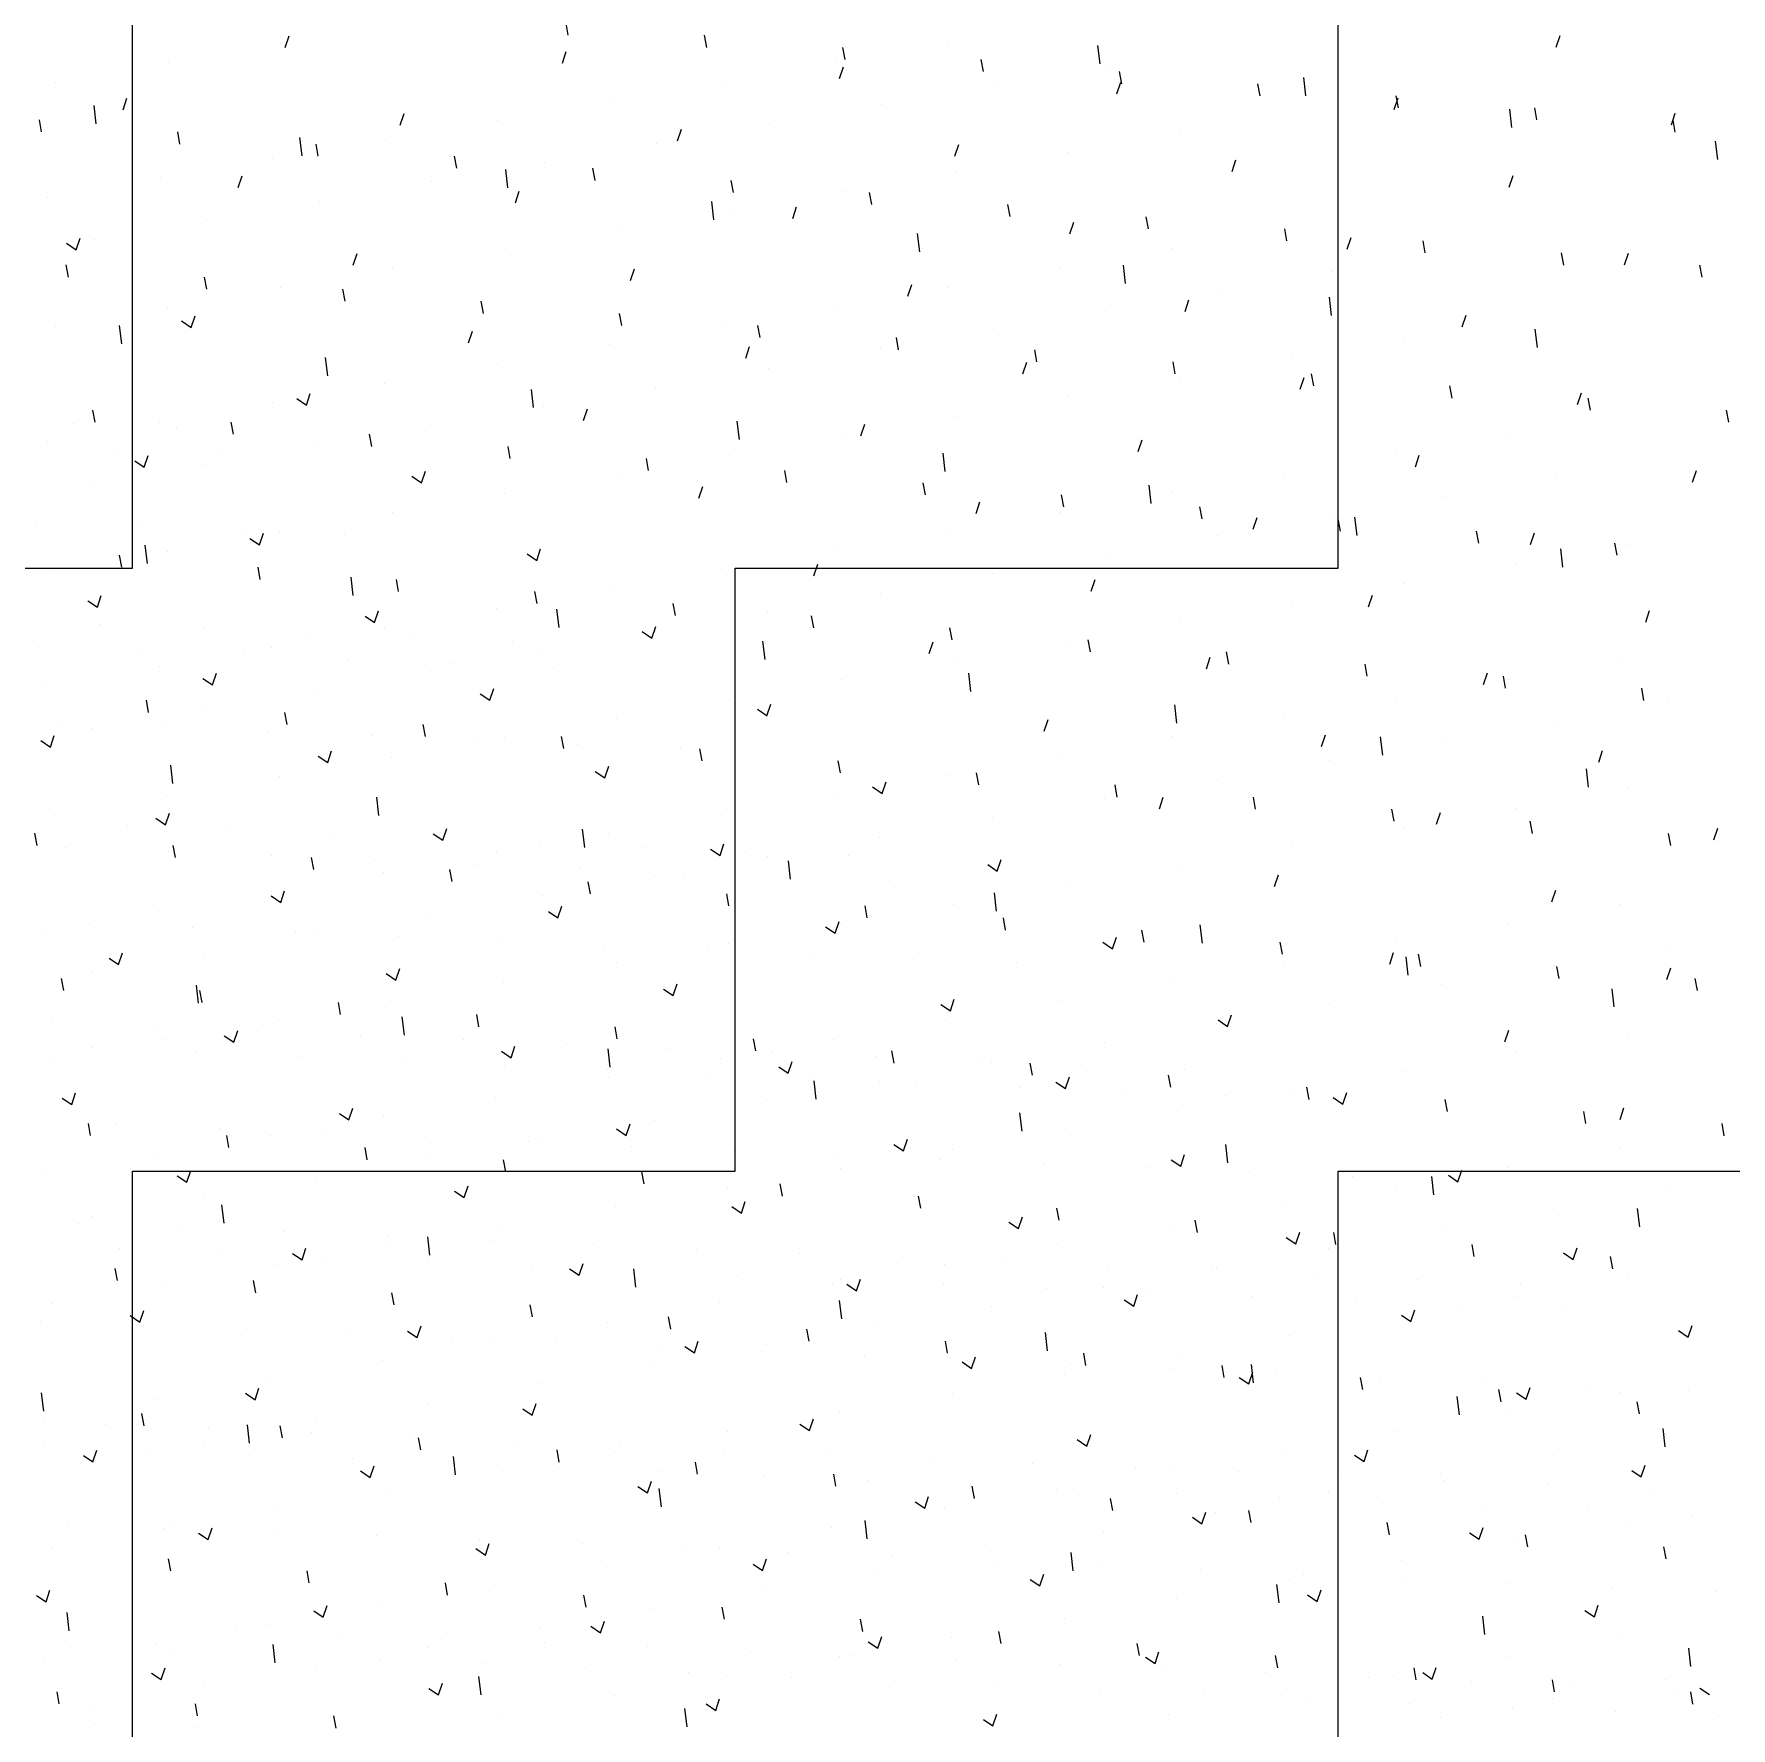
# Model space of a CAD drawing. Header units: millimetres. Extents: x 331487 to 517269, y 198509 to 399936.
# Drawn here: x 417335 to 418215, y 393438 to 394317 of the extents above; entities that cross this region are included whole.
import ezdxf

# ---------------------------------------------------------------- set-up
doc = ezdxf.new("R2010")
doc.units = ezdxf.units.MM
doc.header["$MEASUREMENT"] = 0
doc.layers.add('9th_Hatch-4', color=252, linetype='Continuous', lineweight=5)
doc.layers.add('COLUMN', color=6, linetype='Continuous')

msp = doc.modelspace()

# ---------------------------------------------------------------- linework, layer by layer
at = {"layer": '9th_Hatch-4', "linetype": 'Continuous'}
for p, q in [((417386.16, 394039.61), (417386.16, 394352.11)), ((418011.16, 394039.61), (418011.16, 394352.11)), ((417073.66, 394039.61), (417386.16, 394039.61)), ((417698.66, 394039.61), (418011.16, 394039.61)), ((417698.66, 393727.11), (417698.66, 394039.61)), ((417386.16, 393727.11), (417698.66, 393727.11)), ((417386.16, 393414.61), (417386.16, 393727.11)), ((418011.16, 393727.11), (418323.66, 393727.11)), ((418011.16, 393414.61), (418011.16, 393727.11))]:
    msp.add_line(p, q, dxfattribs=at)
at = {"layer": 'COLUMN', "color": 2, "linetype": 'Continuous'}
for p, q in [((417612.1, 394315.95), (417610.94, 394322.22)), ((417465.3, 394309.54), (417467.33, 394315.58)), ((417683.83, 394309.68), (417682.67, 394315.95)), ((418124.18, 394309.76), (418126.21, 394315.8)), ((417463.04, 394311.65), (417463.04, 394311.65)), ((417609.02, 394301.53), (417611.05, 394307.57)), ((417755.55, 394303.4), (417754.4, 394309.67)), ((417808.82, 394312.05), (417808.82, 394312.05)), ((417887.74, 394301.17), (417886.63, 394310.67)), ((417404.72, 394301.64), (417404.72, 394301.64)), ((417750.5, 394302.04), (417750.5, 394302.04)), ((417752.73, 394293.52), (417754.76, 394299.56)), ((417827.28, 394297.13), (417826.12, 394303.4)), ((417891.1, 394300.1), (417891.1, 394300.1)), ((417899, 394290.85), (417897.85, 394297.12)), ((417346.4, 394291.63), (417346.4, 394291.63)), ((417692.19, 394292.03), (417692.19, 394292.03)), ((417832.78, 394290.09), (417832.78, 394290.09)), ((417896.44, 394285.51), (417898.47, 394291.55)), ((417970.73, 394284.58), (417969.57, 394290.84)), ((417994.46, 394284.62), (417993.36, 394294.12)), ((417367.37, 394269.97), (417366.27, 394279.46)), ((417381.28, 394277.28), (417383.31, 394283.33)), ((417633.87, 394282.02), (417633.87, 394282.02)), ((417774.47, 394280.08), (417774.47, 394280.08)), ((418040.16, 394277.5), (418042.18, 394283.55)), ((418042.46, 394278.3), (418041.3, 394284.57)), ((418114.18, 394272.03), (418113.03, 394278.29)), ((417339.07, 394265.83), (417337.91, 394272.1)), ((417525, 394269.28), (417527.02, 394275.32)), ((417575.55, 394272.01), (417575.55, 394272.01)), ((417716.15, 394270.07), (417716.15, 394270.07)), ((418101.18, 394268.07), (418100.08, 394277.56)), ((418183.87, 394269.49), (418185.9, 394275.54)), ((418185.91, 394265.75), (418184.75, 394272.02)), ((417410.8, 394259.56), (417409.64, 394265.83)), ((417474.1, 394253.41), (417472.99, 394262.91)), ((417517.23, 394262), (417517.23, 394262)), ((417668.71, 394261.27), (417670.74, 394267.31)), ((417929.29, 394265.11), (417929.29, 394265.11)), ((418207.91, 394251.51), (418206.8, 394261.01)), ((417458.91, 394251.99), (417458.91, 394251.99)), ((417482.52, 394253.28), (417481.37, 394259.55)), ((417554.25, 394247.01), (417553.09, 394253.28)), ((417657.83, 394260.06), (417657.83, 394260.06)), ((417812.42, 394253.26), (417814.45, 394259.3)), ((417870.98, 394255.1), (417870.98, 394255.1)), ((417440.97, 394237.02), (417443, 394243.07)), ((417580.82, 394236.86), (417579.72, 394246.36)), ((417599.51, 394250.05), (417599.51, 394250.05)), ((417625.97, 394240.73), (417624.82, 394247)), ((417812.66, 394245.09), (417812.66, 394245.09)), ((417956.13, 394245.25), (417958.16, 394251.29)), ((418099.85, 394237.24), (418101.87, 394243.28)), ((417400.59, 394241.97), (417400.59, 394241.97)), ((417541.19, 394240.04), (417541.19, 394240.04)), ((417584.69, 394229.01), (417586.71, 394235.06)), ((417697.7, 394234.46), (417696.54, 394240.73)), ((417754.34, 394235.07), (417754.34, 394235.07)), ((417769.43, 394228.18), (417768.27, 394234.45)), ((417342.27, 394231.96), (417342.27, 394231.96)), ((417482.87, 394230.03), (417482.87, 394230.03)), ((417687.55, 394220.31), (417686.44, 394229.81)), ((417696.02, 394225.06), (417696.02, 394225.06)), ((417728.4, 394221), (417730.43, 394227.05)), ((417841.15, 394221.91), (417840, 394228.18)), ((417424.55, 394220.02), (417424.55, 394220.02)), ((417872.11, 394213), (417874.14, 394219.04)), ((417912.88, 394215.63), (417911.72, 394221.9)), ((417351.98, 394208.13), (417356.96, 394204.77)), ((417356.95, 394204.77), (417358.98, 394210.81)), ((417366.24, 394210.01), (417366.24, 394210.01)), ((417637.7, 394215.05), (417637.7, 394215.05)), ((417794.27, 394203.76), (417793.17, 394213.26)), ((417984.61, 394209.36), (417983.45, 394215.63)), ((417983.48, 394215.45), (417983.48, 394215.45)), ((418015.82, 394204.99), (418017.85, 394211.03)), ((418056.33, 394203.08), (418055.17, 394209.35)), ((417500.66, 394196.76), (417502.69, 394202.8)), ((417579.38, 394205.04), (417579.38, 394205.04)), ((417925.17, 394205.44), (417925.17, 394205.44)), ((418128.06, 394196.81), (418126.9, 394203.08)), ((418159.54, 394196.98), (418161.57, 394203.02)), ((417352.95, 394190.62), (417351.79, 394196.88)), ((417424.67, 394184.34), (417423.52, 394190.61)), ((417521.06, 394195.03), (417521.06, 394195.03)), ((417644.38, 394188.75), (417646.4, 394194.79)), ((417866.85, 394195.43), (417866.85, 394195.43)), ((417900.99, 394187.21), (417899.89, 394196.7)), ((418007.45, 394193.49), (418007.45, 394193.49)), ((418199.78, 394190.53), (418198.63, 394196.8)), ((417462.75, 394185.02), (417462.75, 394185.02)), ((417496.4, 394178.06), (417495.24, 394184.33)), ((417788.09, 394180.74), (417790.12, 394186.79)), ((417808.53, 394185.42), (417808.53, 394185.42)), ((417949.13, 394183.48), (417949.13, 394183.48)), ((417404.43, 394175.01), (417404.43, 394175.01)), ((417568.12, 394171.79), (417566.97, 394178.06)), ((417750.21, 394175.41), (417750.21, 394175.41)), ((417890.81, 394173.47), (417890.81, 394173.47)), ((417931.8, 394172.73), (417933.83, 394178.78)), ((418007.72, 394170.65), (418006.61, 394180.15)), ((417346.11, 394165), (417346.11, 394165)), ((417380.63, 394156), (417379.53, 394165.5)), ((417411.67, 394167.86), (417416.65, 394164.51)), ((417416.64, 394164.51), (417418.67, 394170.55)), ((417639.85, 394165.51), (417638.69, 394171.78)), ((417691.89, 394165.4), (417691.89, 394165.4)), ((417711.58, 394159.24), (417710.42, 394165.51)), ((417832.49, 394163.46), (417832.49, 394163.46)), ((418075.52, 394164.73), (418077.54, 394170.77)), ((418114.44, 394154.1), (418113.34, 394163.6)), ((417560.35, 394156.5), (417562.38, 394162.54)), ((417633.57, 394155.39), (417633.57, 394155.39)), ((417783.3, 394152.96), (417782.15, 394159.23)), ((418045.64, 394158.5), (418045.64, 394158.5)), ((417487.36, 394139.45), (417486.25, 394148.95)), ((417704.07, 394148.49), (417706.09, 394154.53)), ((417774.17, 394153.45), (417774.17, 394153.45)), ((417847.78, 394140.48), (417849.81, 394146.52)), ((417855.03, 394146.69), (417853.87, 394152.96)), ((417926.75, 394140.41), (417925.6, 394146.68)), ((417987.32, 394148.49), (417987.32, 394148.49)), ((417575.25, 394145.38), (417575.25, 394145.38)), ((417715.85, 394143.44), (417715.85, 394143.44)), ((417929, 394138.48), (417929, 394138.48)), ((417991.49, 394132.47), (417993.52, 394138.52)), ((417998.48, 394134.14), (417997.32, 394140.41)), ((417476.33, 394124.25), (417478.36, 394130.29)), ((417516.94, 394135.37), (417516.94, 394135.37)), ((417594.08, 394122.9), (417592.97, 394132.4)), ((417657.53, 394133.43), (417657.53, 394133.43)), ((417870.68, 394128.47), (417870.68, 394128.47)), ((418070.21, 394127.86), (418069.05, 394134.13)), ((418135.21, 394124.46), (418137.23, 394130.51)), ((417366.82, 394115.4), (417365.66, 394121.66)), ((417458.62, 394125.36), (417458.62, 394125.36)), ((417471.36, 394127.6), (417476.34, 394124.25)), ((417599.22, 394123.42), (417599.22, 394123.42)), ((417620.05, 394116.24), (417622.07, 394122.28)), ((418141.93, 394121.59), (418140.78, 394127.86)), ((418213.66, 394115.31), (418212.5, 394121.58)), ((417355.61, 394114.7), (417355.61, 394114.7)), ((417400.3, 394115.35), (417400.3, 394115.35)), ((417409, 394112.44), (417409, 394112.44)), ((417438.55, 394109.12), (417437.39, 394115.39)), ((417540.9, 394113.41), (417540.9, 394113.41)), ((417700.8, 394106.35), (417699.7, 394115.84)), ((417763.76, 394108.23), (417765.79, 394114.27)), ((417812.36, 394118.46), (417812.36, 394118.46)), ((417341.98, 394105.33), (417341.98, 394105.33)), ((417482.58, 394103.4), (417482.58, 394103.4)), ((417510.27, 394102.85), (417509.12, 394109.11)), ((417582, 394096.57), (417580.84, 394102.84)), ((417754.04, 394108.45), (417754.04, 394108.45)), ((417907.47, 394100.22), (417909.5, 394106.26)), ((418099.83, 394108.84), (418099.83, 394108.84)), ((417376.7, 394101.26), (417376.7, 394101.26)), ((417387.34, 394095.35), (417392.31, 394091.99)), ((417392.31, 394091.99), (417394.34, 394098.04)), ((417424.26, 394093.39), (417424.26, 394093.39)), ((417430.08, 394099.01), (417430.08, 394099.01)), ((417653.73, 394090.3), (417652.57, 394096.56)), ((417695.73, 394098.44), (417695.73, 394098.44)), ((417807.53, 394089.79), (417806.42, 394099.29)), ((418041.51, 394098.83), (418041.51, 394098.83)), ((418051.18, 394092.21), (418053.21, 394098.25)), ((417531.05, 394087.34), (417536.03, 394083.99)), ((417536.02, 394083.98), (417538.05, 394090.03)), ((417637.41, 394088.42), (417637.41, 394088.42)), ((417725.45, 394084.02), (417724.29, 394090.29)), ((417983.19, 394088.82), (417983.19, 394088.82)), ((418123.79, 394086.89), (418123.79, 394086.89)), ((418194.9, 394084.2), (418196.92, 394090.24)), ((417365.94, 394083.38), (417365.94, 394083.38)), ((417579.09, 394078.41), (417579.09, 394078.41)), ((417679.74, 394075.97), (417681.76, 394082.02)), ((417797.18, 394077.74), (417796.02, 394084.01)), ((417868.9, 394071.47), (417867.75, 394077.74)), ((417914.25, 394073.24), (417913.15, 394082.74)), ((417924.87, 394078.81), (417924.87, 394078.81)), ((418065.47, 394076.88), (418065.47, 394076.88)), ((417520.77, 394068.4), (417520.77, 394068.4)), ((417823.45, 394067.97), (417825.48, 394074.01)), ((417866.55, 394068.8), (417866.55, 394068.8)), ((417940.63, 394065.19), (417939.47, 394071.46)), ((418007.15, 394066.86), (418007.15, 394066.86)), ((417335.72, 394063.86), (417335.72, 394063.86)), ((417389.1, 394061.61), (417389.1, 394061.61)), ((417442.48, 394059.35), (417442.48, 394059.35)), ((417452, 394051.73), (417454.03, 394057.77)), ((417462.45, 394058.39), (417462.45, 394058.39)), ((417808.23, 394058.79), (417808.23, 394058.79)), ((417967.16, 394059.96), (417969.19, 394066)), ((418012.36, 394058.92), (418011.2, 394065.19)), ((418020.98, 394056.69), (418019.87, 394066.19)), ((418084.08, 394052.64), (418082.93, 394058.91)), ((418110.87, 394051.95), (418112.9, 394057.99)), ((417393.89, 394042.04), (417392.78, 394051.54)), ((417447.03, 394055.09), (417452.01, 394051.73)), ((417495.86, 394057.1), (417495.86, 394057.1)), ((417595.71, 394043.72), (417597.74, 394049.76)), ((417948.83, 394056.85), (417948.83, 394056.85)), ((418127.7, 394040.14), (418126.6, 394049.64)), ((418155.81, 394046.37), (418154.65, 394052.64)), ((418161.98, 394051.89), (418161.98, 394051.89)), ((417380.7, 394040.18), (417379.54, 394046.45)), ((417404.13, 394048.38), (417404.13, 394048.38)), ((417590.74, 394047.08), (417595.72, 394043.72)), ((417739.43, 394035.71), (417741.45, 394041.76)), ((417749.92, 394048.78), (417749.92, 394048.78)), ((417890.51, 394046.84), (417890.51, 394046.84)), ((418103.66, 394041.88), (418103.66, 394041.88)), ((417345.81, 394038.37), (417345.81, 394038.37)), ((417452.42, 394033.9), (417451.27, 394040.17)), ((417500.61, 394025.49), (417499.51, 394034.98)), ((417524.15, 394027.63), (417522.99, 394033.89)), ((417691.6, 394038.77), (417691.6, 394038.77)), ((417832.2, 394036.83), (417832.2, 394036.83)), ((417883.14, 394027.7), (417885.17, 394033.75)), ((418045.34, 394031.87), (418045.34, 394031.87)), ((417363.01, 394022.83), (417367.98, 394019.48)), ((417367.98, 394019.48), (417370.01, 394025.52)), ((417595.87, 394021.35), (417594.72, 394027.62)), ((417633.28, 394028.76), (417633.28, 394028.76)), ((417773.88, 394026.82), (417773.88, 394026.82)), ((418026.85, 394019.7), (418028.88, 394025.74)), ((417506.72, 394014.83), (417511.7, 394011.47)), ((417511.69, 394011.47), (417513.72, 394017.51)), ((417574.96, 394018.75), (417574.96, 394018.75)), ((417607.34, 394008.94), (417606.23, 394018.43)), ((417667.6, 394015.08), (417666.44, 394021.34)), ((417715.56, 394016.81), (417715.56, 394016.81)), ((417739.33, 394008.8), (417738.17, 394015.07)), ((417987.02, 394021.86), (417987.02, 394021.86)), ((418170.57, 394011.69), (418172.59, 394017.73)), ((417369.63, 394010.51), (417369.63, 394010.51)), ((417423.01, 394008.25), (417423.01, 394008.25)), ((417476.39, 394006), (417476.39, 394006)), ((417516.64, 394008.74), (417516.64, 394008.74)), ((417650.44, 394006.82), (417655.41, 394003.46)), ((417655.4, 394003.46), (417657.43, 394009.5)), ((417657.24, 394006.8), (417657.24, 394006.8)), ((417811.05, 394002.53), (417809.9, 394008.79)), ((417928.7, 394011.85), (417928.7, 394011.85)), ((417337.33, 393999.33), (417337.33, 393999.33)), ((417390.71, 393997.08), (417390.71, 393997.08)), ((417458.32, 393998.73), (417458.32, 393998.73)), ((417529.77, 394003.74), (417529.77, 394003.74)), ((417583.16, 394001.49), (417583.16, 394001.49)), ((417598.92, 393996.79), (417598.92, 393996.79)), ((417714.06, 393992.38), (417712.96, 394001.88)), ((417799.12, 393995.45), (417801.14, 394001.49)), ((417870.39, 394001.84), (417870.39, 394001.84)), ((417882.78, 393996.25), (417881.62, 394002.52)), ((417954.5, 393989.98), (417953.35, 393996.24)), ((417400, 393988.72), (417400, 393988.72)), ((417444.09, 393994.82), (417444.09, 393994.82)), ((417497.48, 393992.57), (417497.48, 393992.57)), ((417550.86, 393990.31), (417550.86, 393990.31)), ((417604.24, 393988.06), (417604.24, 393988.06)), ((417812.07, 393991.83), (417812.07, 393991.83)), ((417942.83, 393987.44), (417944.86, 393993.49)), ((418026.23, 393983.7), (418025.07, 393989.97)), ((418157.85, 393992.22), (418157.85, 393992.22)), ((417341.68, 393978.71), (417341.68, 393978.71)), ((417422.7, 393982.57), (417427.67, 393979.22)), ((417427.67, 393979.22), (417429.7, 393985.26)), ((417540.6, 393986.78), (417540.6, 393986.78)), ((417753.75, 393981.82), (417753.75, 393981.82)), ((417820.79, 393975.83), (417819.68, 393985.33)), ((418086.54, 393979.43), (418088.57, 393985.48)), ((418097.96, 393977.42), (418096.8, 393983.69)), ((418099.53, 393982.21), (418099.53, 393982.21)), ((417394.57, 393964.96), (417393.42, 393971.23)), ((417482.28, 393976.77), (417482.28, 393976.77)), ((417566.41, 393974.56), (417571.39, 393971.21)), ((417571.38, 393971.21), (417573.41, 393977.25)), ((417695.43, 393971.81), (417695.43, 393971.81)), ((418041.21, 393972.2), (418041.21, 393972.2)), ((418169.68, 393971.15), (418168.53, 393977.42)), ((418181.81, 393970.27), (418181.81, 393970.27)), ((417423.96, 393966.76), (417423.96, 393966.76)), ((417466.3, 393958.68), (417465.14, 393964.95)), ((417637.11, 393961.8), (417637.11, 393961.8)), ((417710.13, 393966.55), (417715.1, 393963.2)), ((417715.09, 393963.2), (417717.12, 393969.24)), ((417858.81, 393955.19), (417860.84, 393961.23)), ((417927.51, 393959.28), (417926.41, 393968.78)), ((417982.89, 393962.19), (417982.89, 393962.19)), ((417343.65, 393946.96), (417345.67, 393953.01)), ((417349.73, 393959.68), (417349.73, 393959.68)), ((417365.65, 393956.75), (417365.65, 393956.75)), ((417403.11, 393957.42), (417403.11, 393957.42)), ((417456.5, 393955.17), (417456.5, 393955.17)), ((417509.88, 393952.91), (417509.88, 393952.91)), ((417538.02, 393952.41), (417536.87, 393958.68)), ((417609.75, 393946.13), (417608.59, 393952.4)), ((418002.52, 393947.18), (418004.55, 393953.22)), ((418034.23, 393942.73), (418033.13, 393952.22)), ((418123.49, 393960.26), (418123.49, 393960.26)), ((417338.68, 393950.32), (417343.65, 393946.96)), ((417487.36, 393938.95), (417489.39, 393945)), ((417563.26, 393950.66), (417563.26, 393950.66)), ((417578.79, 393951.79), (417578.79, 393951.79)), ((417616.64, 393948.4), (417616.64, 393948.4)), ((417670.03, 393946.15), (417670.03, 393946.15)), ((417681.48, 393939.86), (417680.32, 393946.12)), ((417924.58, 393952.18), (417924.58, 393952.18)), ((418065.17, 393950.25), (418065.17, 393950.25)), ((418146.23, 393939.17), (418148.26, 393945.21)), ((417407.15, 393928.08), (417406.04, 393937.57)), ((417482.39, 393942.31), (417487.36, 393938.96)), ((417520.47, 393941.77), (417520.47, 393941.77)), ((417631.07, 393930.94), (417633.1, 393936.99)), ((417753.2, 393933.58), (417752.05, 393939.85)), ((417866.26, 393942.17), (417866.26, 393942.17)), ((418006.86, 393940.24), (418006.86, 393940.24)), ((418140.96, 393926.18), (418139.85, 393935.67)), ((417462.16, 393931.76), (417462.16, 393931.76)), ((417626.1, 393934.3), (417631.08, 393930.95)), ((417769.82, 393926.29), (417774.79, 393922.94)), ((417774.79, 393922.94), (417776.81, 393928.98)), ((417807.94, 393932.16), (417807.94, 393932.16)), ((417824.93, 393927.31), (417823.77, 393933.57)), ((417896.65, 393921.03), (417895.5, 393927.3)), ((417948.54, 393930.22), (417948.54, 393930.22)), ((417403.84, 393921.75), (417403.84, 393921.75)), ((417513.87, 393911.52), (417512.77, 393921.02)), ((417749.62, 393922.15), (417749.62, 393922.15)), ((417890.22, 393920.21), (417890.22, 393920.21)), ((417918.5, 393914.93), (417920.53, 393920.97)), ((417968.38, 393914.76), (417967.22, 393921.02)), ((418161.68, 393925.26), (418161.68, 393925.26)), ((417345.52, 393911.74), (417345.52, 393911.74)), ((417398.37, 393910.06), (417403.34, 393906.7)), ((417403.34, 393906.7), (417405.37, 393912.74)), ((417691.3, 393912.14), (417691.3, 393912.14)), ((417831.9, 393910.2), (417831.9, 393910.2)), ((418040.11, 393908.48), (418038.95, 393914.75)), ((418062.21, 393906.92), (418064.24, 393912.96)), ((418103.37, 393915.25), (418103.37, 393915.25)), ((418111.83, 393902.21), (418110.68, 393908.47)), ((417336.72, 393896.01), (417335.56, 393902.28)), ((417383.64, 393906.32), (417383.64, 393906.32)), ((417437.02, 393904.07), (417437.02, 393904.07)), ((417490.4, 393901.81), (417490.4, 393901.81)), ((417542.08, 393902.05), (417547.06, 393898.69)), ((417543.79, 393899.56), (417543.79, 393899.56)), ((417547.05, 393898.69), (417549.08, 393904.73)), ((417620.6, 393894.97), (417619.49, 393904.47)), ((417632.98, 393902.13), (417632.98, 393902.13)), ((417773.58, 393900.19), (417773.58, 393900.19)), ((418045.05, 393905.24), (418045.05, 393905.24)), ((418183.56, 393895.93), (418182.4, 393902.2)), ((418205.92, 393898.91), (418207.95, 393904.95)), ((417351.34, 393895.15), (417351.34, 393895.15)), ((417404.73, 393892.89), (417404.73, 393892.89)), ((417408.45, 393889.74), (417407.29, 393896.01)), ((417458.11, 393890.64), (417458.11, 393890.64)), ((417574.66, 393892.12), (417574.66, 393892.12)), ((417597.17, 393897.3), (417597.17, 393897.3)), ((417650.55, 393895.05), (417650.55, 393895.05)), ((417685.79, 393894.04), (417690.77, 393890.68)), ((417690.76, 393890.68), (417692.79, 393896.73)), ((417703.93, 393892.79), (417703.93, 393892.79)), ((417986.73, 393895.23), (417986.73, 393895.23)), ((417480.17, 393883.46), (417479.02, 393889.73)), ((417511.49, 393888.38), (417511.49, 393888.38)), ((417516.35, 393882.11), (417516.35, 393882.11)), ((417551.9, 393877.19), (417550.74, 393883.46)), ((417564.87, 393886.12), (417564.87, 393886.12)), ((417618.25, 393883.87), (417618.25, 393883.87)), ((417715.26, 393890.18), (417715.26, 393890.18)), ((417727.32, 393878.42), (417726.21, 393887.92)), ((417757.32, 393890.54), (417757.32, 393890.54)), ((417829.51, 393886.03), (417834.48, 393882.68)), ((417834.48, 393882.67), (417836.5, 393888.72)), ((417928.41, 393885.22), (417928.41, 393885.22)), ((417623.62, 393870.91), (417622.47, 393877.18)), ((417656.94, 393880.17), (417656.94, 393880.17)), ((417671.64, 393881.61), (417671.64, 393881.61)), ((417725.02, 393879.36), (417725.02, 393879.36)), ((417778.4, 393877.1), (417778.4, 393877.1)), ((417870.09, 393875.21), (417870.09, 393875.21)), ((417978.19, 393874.67), (417980.22, 393880.71)), ((417458.03, 393872.1), (417458.03, 393872.1)), ((417458.06, 393869.8), (417463.03, 393866.44)), ((417463.03, 393866.44), (417465.06, 393872.48)), ((417598.63, 393870.16), (417598.63, 393870.16)), ((417606.74, 393858.43), (417608.77, 393864.47)), ((417695.35, 393864.64), (417694.19, 393870.91)), ((417767.08, 393858.36), (417765.92, 393864.63)), ((417811.77, 393865.2), (417811.77, 393865.2)), ((417834.04, 393861.87), (417832.94, 393871.36)), ((418121.9, 393866.66), (418123.93, 393872.7)), ((418157.56, 393865.59), (418157.56, 393865.59)), ((417363.75, 393855.49), (417363.75, 393855.49)), ((417399.71, 393862.09), (417399.71, 393862.09)), ((417540.31, 393860.15), (417540.31, 393860.15)), ((417601.77, 393861.79), (417606.75, 393858.43)), ((417750.45, 393850.42), (417752.48, 393856.46)), ((417838.8, 393852.09), (417837.65, 393858.36)), ((418099.24, 393855.58), (418099.24, 393855.58)), ((417341.39, 393852.08), (417341.39, 393852.08)), ((417417.13, 393853.24), (417417.13, 393853.24)), ((417470.51, 393850.98), (417470.51, 393850.98)), ((417481.99, 393850.14), (417481.99, 393850.14)), ((417523.89, 393848.73), (417523.89, 393848.73)), ((417745.48, 393853.78), (417750.46, 393850.42)), ((417753.45, 393855.19), (417753.45, 393855.19)), ((417894.17, 393842.41), (417896.19, 393848.46)), ((417910.53, 393845.81), (417909.37, 393852.08)), ((417940.77, 393845.32), (417939.66, 393854.81)), ((417379.01, 393834.19), (417381.03, 393840.23)), ((417423.67, 393840.13), (417423.67, 393840.13)), ((417577.27, 393846.47), (417577.27, 393846.47)), ((417630.66, 393844.22), (417630.66, 393844.22)), ((417684.04, 393841.96), (417684.04, 393841.96)), ((417695.14, 393845.18), (417695.14, 393845.18)), ((417737.42, 393839.7), (417737.42, 393839.7)), ((417889.2, 393845.77), (417894.17, 393842.41)), ((417982.25, 393839.54), (417981.1, 393845.8)), ((418037.88, 393834.4), (418039.91, 393840.45)), ((418040.92, 393845.57), (418040.92, 393845.57)), ((418047.49, 393828.76), (418046.39, 393838.26)), ((418053.98, 393833.26), (418052.82, 393839.53)), ((418181.52, 393843.64), (418181.52, 393843.64)), ((417365.35, 393830.12), (417365.35, 393830.12)), ((417374.04, 393837.54), (417379.01, 393834.19)), ((417517.75, 393829.53), (417522.72, 393826.18)), ((417522.72, 393826.18), (417524.75, 393832.22)), ((417636.82, 393835.17), (417636.82, 393835.17)), ((417790.8, 393837.45), (417790.8, 393837.45)), ((417844.19, 393835.19), (417844.19, 393835.19)), ((417982.6, 393835.56), (417982.6, 393835.56)), ((418123.2, 393833.63), (418123.2, 393833.63)), ((418125.71, 393826.99), (418124.55, 393833.25)), ((418181.59, 393826.39), (418183.62, 393832.44)), ((417350.6, 393820.79), (417349.44, 393827.06)), ((417420.41, 393814.11), (417419.3, 393823.61)), ((417422.32, 393814.52), (417421.17, 393820.79)), ((417578.5, 393825.16), (417578.5, 393825.16)), ((417661.46, 393821.52), (417666.44, 393818.17)), ((417666.43, 393818.17), (417668.46, 393824.21)), ((417924.28, 393825.55), (417924.28, 393825.55)), ((418064.88, 393823.62), (418064.88, 393823.62)), ((418154.22, 393812.21), (418153.11, 393821.71)), ((418197.43, 393820.71), (418196.28, 393826.98)), ((417494.05, 393808.24), (417492.89, 393814.51)), ((417520.18, 393815.15), (417520.18, 393815.15)), ((417805.18, 393813.52), (417810.15, 393810.16)), ((417810.14, 393810.16), (417812.17, 393816.2)), ((417865.96, 393815.54), (417865.96, 393815.54)), ((418006.56, 393813.61), (418006.56, 393813.61)), ((417344.27, 393804.39), (417344.27, 393804.39)), ((417461.86, 393805.13), (417461.86, 393805.13)), ((417527.13, 393797.56), (417526.02, 393807.06)), ((417565.77, 393801.97), (417564.62, 393808.24)), ((417807.64, 393805.53), (417807.64, 393805.53)), ((417948.24, 393803.6), (417948.24, 393803.6)), ((417948.89, 393805.51), (417953.86, 393802.15)), ((417953.86, 393802.15), (417955.89, 393808.19)), ((417397.65, 393802.14), (417397.65, 393802.14)), ((417403.54, 393795.12), (417403.54, 393795.12)), ((417433.73, 393797.28), (417438.7, 393793.93)), ((417438.7, 393793.92), (417440.72, 393799.97)), ((417451.04, 393799.88), (417451.04, 393799.88)), ((417504.42, 393797.63), (417504.42, 393797.63)), ((417557.8, 393795.37), (417557.8, 393795.37)), ((417637.5, 393795.69), (417636.34, 393801.96)), ((417709.23, 393789.42), (417708.07, 393795.69)), ((417749.33, 393795.52), (417749.33, 393795.52)), ((418097.57, 393794.14), (418099.6, 393800.18)), ((418161.39, 393798.63), (418161.39, 393798.63)), ((417345.22, 393785.11), (417345.22, 393785.11)), ((417365.36, 393790.96), (417365.36, 393790.96)), ((417418.74, 393788.71), (417418.74, 393788.71)), ((417472.12, 393786.45), (417472.12, 393786.45)), ((417577.44, 393789.27), (417582.41, 393785.92)), ((417582.41, 393785.91), (417584.44, 393791.96)), ((417611.18, 393793.12), (417611.18, 393793.12)), ((417633.85, 393781.01), (417632.75, 393790.5)), ((417664.57, 393790.86), (417664.57, 393790.86)), ((417691.01, 393785.51), (417691.01, 393785.51)), ((417717.95, 393788.6), (417717.95, 393788.6)), ((417771.33, 393786.35), (417771.33, 393786.35)), ((417780.95, 393783.14), (417779.8, 393789.41)), ((417889.92, 393793.59), (417889.92, 393793.59)), ((418103.07, 393788.62), (418103.07, 393788.62)), ((417525.5, 393784.19), (417525.5, 393784.19)), ((417578.89, 393781.94), (417578.89, 393781.94)), ((417632.27, 393779.68), (417632.27, 393779.68)), ((417685.65, 393777.43), (417685.65, 393777.43)), ((417721.15, 393781.26), (417726.13, 393777.91)), ((417726.12, 393777.91), (417728.15, 393783.95)), ((417824.71, 393784.09), (417824.71, 393784.09)), ((417831.61, 393783.57), (417831.61, 393783.57)), ((417852.68, 393776.87), (417851.52, 393783.14)), ((417878.09, 393781.84), (417878.09, 393781.84)), ((417924.4, 393770.59), (417923.25, 393776.86)), ((417931.48, 393779.58), (417931.48, 393779.58)), ((418044.75, 393778.61), (418044.75, 393778.61)), ((417354.67, 393761.67), (417356.7, 393767.71)), ((417632.69, 393775.5), (417632.69, 393775.5)), ((417739.03, 393775.17), (417739.03, 393775.17)), ((417740.58, 393764.46), (417739.47, 393773.95)), ((417773.29, 393773.56), (417773.29, 393773.56)), ((417792.41, 393772.92), (417792.41, 393772.92)), ((417845.8, 393770.66), (417845.8, 393770.66)), ((417864.87, 393773.25), (417869.84, 393769.9)), ((417869.84, 393769.9), (417871.86, 393775.94)), ((417899.18, 393768.41), (417899.18, 393768.41)), ((417986.43, 393768.6), (417986.43, 393768.6)), ((417996.13, 393764.32), (417994.97, 393770.59)), ((418013.55, 393761.89), (418015.58, 393767.93)), ((417349.71, 393765.03), (417354.68, 393761.67)), ((417498.39, 393753.66), (417500.41, 393759.7)), ((417574.37, 393765.49), (417574.37, 393765.49)), ((417714.97, 393763.55), (417714.97, 393763.55)), ((417952.56, 393766.15), (417952.56, 393766.15)), ((418008.58, 393765.25), (418013.55, 393761.89)), ((418067.86, 393758.04), (418066.7, 393764.31)), ((418157.26, 393753.88), (418159.29, 393759.92)), ((417364.47, 393745.58), (417363.31, 393751.84)), ((417377.76, 393751.31), (417377.76, 393751.31)), ((417493.42, 393757.02), (417498.39, 393753.66)), ((417516.05, 393755.48), (417516.05, 393755.48)), ((417642.1, 393745.65), (417644.13, 393751.7)), ((417656.65, 393753.54), (417656.65, 393753.54)), ((417847.3, 393747.9), (417846.2, 393757.4)), ((417928.11, 393758.59), (417928.11, 393758.59)), ((418139.58, 393751.77), (418138.43, 393758.04)), ((418211.31, 393745.49), (418210.15, 393751.76)), ((417431.14, 393749.05), (417431.14, 393749.05)), ((417436.2, 393739.3), (417435.04, 393745.57)), ((417457.73, 393745.47), (417457.73, 393745.47)), ((417484.52, 393746.8), (417484.52, 393746.8)), ((417537.91, 393744.54), (417537.91, 393744.54)), ((417591.29, 393742.28), (417591.29, 393742.28)), ((417598.33, 393743.53), (417598.33, 393743.53)), ((417637.13, 393749.01), (417642.11, 393745.65)), ((417785.81, 393737.64), (417787.84, 393743.69)), ((417869.8, 393748.58), (417869.8, 393748.58)), ((417399.41, 393735.46), (417399.41, 393735.46)), ((417507.92, 393733.02), (417506.77, 393739.29)), ((417540.01, 393733.52), (417540.01, 393733.52)), ((417579.65, 393726.75), (417578.49, 393733.02)), ((417644.67, 393740.03), (417644.67, 393740.03)), ((417698.05, 393737.77), (417698.05, 393737.77)), ((417751.43, 393735.52), (417751.43, 393735.52)), ((417780.84, 393741), (417785.82, 393737.65)), ((417804.82, 393733.26), (417804.82, 393733.26)), ((417811.48, 393738.57), (417811.48, 393738.57)), ((417924.56, 393732.99), (417929.53, 393729.64)), ((417929.53, 393729.64), (417931.55, 393735.68)), ((417954.03, 393731.35), (417952.92, 393740.85)), ((418157.26, 393738.97), (418157.26, 393738.97)), ((417341.09, 393725.45), (417341.09, 393725.45)), ((417409.4, 393724.77), (417414.37, 393721.41)), ((417414.37, 393721.41), (417416.39, 393727.45)), ((417481.69, 393723.51), (417481.69, 393723.51)), ((417651.37, 393720.47), (417650.22, 393726.74)), ((417753.16, 393728.56), (417753.16, 393728.56)), ((417858.2, 393731.01), (417858.2, 393731.01)), ((417911.58, 393728.75), (417911.58, 393728.75)), ((417964.96, 393726.5), (417964.96, 393726.5)), ((418018.35, 393724.24), (418018.35, 393724.24)), ((418060.75, 393714.8), (418059.65, 393724.3)), ((418068.27, 393724.98), (418073.24, 393721.63)), ((418073.24, 393721.63), (418075.27, 393727.67)), ((418098.94, 393728.95), (418098.94, 393728.95)), ((417553.11, 393716.76), (417558.08, 393713.4)), ((417558.08, 393713.4), (417560.11, 393719.44)), ((417694.84, 393718.55), (417694.84, 393718.55)), ((417723.1, 393714.2), (417721.94, 393720.47)), ((418040.62, 393718.94), (418040.62, 393718.94)), ((418181.22, 393717.01), (418181.22, 393717.01)), ((417423.38, 393713.5), (417423.38, 393713.5)), ((417433.66, 393700.15), (417432.56, 393709.64)), ((417636.52, 393708.54), (417636.52, 393708.54)), ((417696.82, 393708.75), (417701.8, 393705.39)), ((417701.79, 393705.39), (417703.82, 393711.43)), ((417794.83, 393707.92), (417793.67, 393714.19)), ((417866.55, 393701.65), (417865.4, 393707.92)), ((417982.3, 393708.93), (417982.3, 393708.93)), ((418122.9, 393707), (418122.9, 393707)), ((418167.47, 393698.25), (418166.37, 393707.74)), ((417358.29, 393700.21), (417358.29, 393700.21)), ((417365.06, 393703.49), (417365.06, 393703.49)), ((417411.67, 393697.95), (417411.67, 393697.95)), ((417578.2, 393698.53), (417578.2, 393698.53)), ((417840.53, 393700.74), (417845.51, 393697.38)), ((417845.5, 393697.38), (417847.53, 393703.43)), ((417923.99, 393698.92), (417923.99, 393698.92)), ((417938.28, 393695.37), (417937.12, 393701.64)), ((417465.05, 393695.7), (417465.05, 393695.7)), ((417518.43, 393693.44), (417518.43, 393693.44)), ((417519.88, 393688.52), (417519.88, 393688.52)), ((417540.39, 393683.6), (417539.28, 393693.09)), ((417571.81, 393691.19), (417571.81, 393691.19)), ((417625.2, 393688.93), (417625.2, 393688.93)), ((417865.67, 393688.91), (417865.67, 393688.91)), ((417984.25, 393692.73), (417989.22, 393689.37)), ((417989.22, 393689.37), (417991.24, 393695.42)), ((418010, 393689.1), (418008.85, 393695.37)), ((418064.59, 393696.99), (418064.59, 393696.99)), ((418081.73, 393682.82), (418080.57, 393689.09)), ((417379.37, 393686.77), (417379.37, 393686.77)), ((417432.75, 393684.52), (417432.75, 393684.52)), ((417469.09, 393684.5), (417474.06, 393681.15)), ((417474.06, 393681.15), (417476.08, 393687.19)), ((417486.13, 393682.26), (417486.13, 393682.26)), ((417539.52, 393680.01), (417539.52, 393680.01)), ((417678.58, 393686.67), (417678.58, 393686.67)), ((417731.96, 393684.42), (417731.96, 393684.42)), ((417785.34, 393682.16), (417785.34, 393682.16)), ((417838.73, 393679.91), (417838.73, 393679.91)), ((418006.27, 393686.98), (418006.27, 393686.98)), ((418127.96, 393684.72), (418132.93, 393681.37)), ((418132.93, 393681.36), (418134.96, 393687.41)), ((418153.46, 393676.55), (418152.3, 393682.82)), ((417378.35, 393670.36), (417377.19, 393676.62)), ((417461.57, 393678.51), (417461.57, 393678.51)), ((417592.9, 393677.75), (417592.9, 393677.75)), ((417612.8, 393676.49), (417617.77, 393673.14)), ((417617.77, 393673.14), (417619.8, 393679.18)), ((417647.11, 393667.04), (417646.01, 393676.54)), ((417646.28, 393675.5), (417646.28, 393675.5)), ((417699.66, 393673.24), (417699.66, 393673.24)), ((417753.05, 393670.99), (417753.05, 393670.99)), ((417761.48, 393665.13), (417763.51, 393671.17)), ((417807.35, 393678.9), (417807.35, 393678.9)), ((417892.11, 393677.65), (417892.11, 393677.65)), ((417945.49, 393675.4), (417945.49, 393675.4)), ((417947.95, 393676.97), (417947.95, 393676.97)), ((417998.87, 393673.14), (417998.87, 393673.14)), ((418052.25, 393670.89), (418052.25, 393670.89)), ((418161.09, 393672), (418161.09, 393672)), ((417403.25, 393668.5), (417403.25, 393668.5)), ((417450.07, 393664.08), (417448.92, 393670.35)), ((417521.8, 393657.81), (417520.64, 393664.07)), ((417749.03, 393668.89), (417749.03, 393668.89)), ((417756.51, 393668.49), (417761.49, 393665.13)), ((417806.43, 393668.73), (417806.43, 393668.73)), ((417859.81, 393666.48), (417859.81, 393666.48)), ((417889.63, 393666.96), (417889.63, 393666.96)), ((417905.19, 393657.12), (417907.22, 393663.16)), ((417913.19, 393664.22), (417913.19, 393664.22)), ((417966.57, 393661.96), (417966.57, 393661.96)), ((418102.78, 393661.99), (418102.78, 393661.99)), ((418105.64, 393668.63), (418105.64, 393668.63)), ((417344.93, 393658.48), (417344.93, 393658.48)), ((417390.03, 393648.89), (417392.06, 393654.94)), ((417593.52, 393651.53), (417592.37, 393657.8)), ((417690.71, 393658.88), (417690.71, 393658.88)), ((417753.84, 393650.49), (417752.73, 393659.99)), ((417831.31, 393656.95), (417831.31, 393656.95)), ((417900.23, 393660.48), (417905.2, 393657.12)), ((418019.96, 393659.71), (418019.96, 393659.71)), ((418048.91, 393649.11), (418050.94, 393655.15)), ((418073.34, 393657.45), (418073.34, 393657.45)), ((418126.72, 393655.2), (418126.72, 393655.2)), ((417338.39, 393649.38), (417338.39, 393649.38)), ((417385.06, 393652.25), (417390.04, 393648.9)), ((417391.77, 393647.12), (417391.77, 393647.12)), ((417445.15, 393644.87), (417445.15, 393644.87)), ((417533.75, 393640.88), (417535.77, 393646.93)), ((417632.39, 393648.87), (417632.39, 393648.87)), ((417665.25, 393645.26), (417664.09, 393651.52)), ((417736.98, 393638.98), (417735.82, 393645.25)), ((417772.99, 393646.94), (417772.99, 393646.94)), ((418043.94, 393652.47), (418048.91, 393649.11)), ((418044.46, 393651.98), (418044.46, 393651.98)), ((418187.65, 393644.46), (418192.63, 393641.1)), ((418192.62, 393641.1), (418194.65, 393647.15)), ((417498.54, 393642.61), (417498.54, 393642.61)), ((417528.78, 393644.24), (417533.75, 393640.89)), ((417551.92, 393640.35), (417551.92, 393640.35)), ((417574.07, 393638.86), (417574.07, 393638.86)), ((417605.3, 393638.1), (417605.3, 393638.1)), ((417658.68, 393635.84), (417658.68, 393635.84)), ((417672.49, 393636.23), (417677.46, 393632.88)), ((417677.46, 393632.88), (417679.49, 393638.92)), ((417714.67, 393636.92), (417714.67, 393636.92)), ((417808.7, 393632.7), (417807.55, 393638.97)), ((417860.56, 393633.94), (417859.45, 393643.44)), ((417986.14, 393641.97), (417986.14, 393641.97)), ((417515.76, 393628.85), (417515.76, 393628.85)), ((417656.35, 393626.91), (417656.35, 393626.91)), ((417712.07, 393633.59), (417712.07, 393633.59)), ((417765.45, 393631.33), (417765.45, 393631.33)), ((417816.2, 393628.22), (417821.18, 393624.87)), ((417818.83, 393629.08), (417818.83, 393629.08)), ((417821.17, 393624.87), (417823.2, 393630.91)), ((417872.21, 393626.82), (417872.21, 393626.82)), ((417880.43, 393626.43), (417879.27, 393632.7)), ((417927.82, 393631.96), (417927.82, 393631.96)), ((417967.28, 393617.39), (417966.18, 393626.88)), ((417457.44, 393618.84), (417457.44, 393618.84)), ((417869.5, 393621.95), (417869.5, 393621.95)), ((417925.59, 393624.57), (417925.59, 393624.57)), ((417952.15, 393620.15), (417951, 393626.42)), ((417959.92, 393620.22), (417964.89, 393616.86)), ((417964.89, 393616.86), (417966.91, 393622.9)), ((417978.98, 393622.31), (417978.98, 393622.31)), ((418023.88, 393613.88), (418022.72, 393620.15)), ((418032.36, 393620.06), (418032.36, 393620.06)), ((417340.2, 393602.74), (417339.09, 393612.23)), ((417444.76, 393611.99), (417449.73, 393608.63)), ((417449.72, 393608.63), (417451.75, 393614.67)), ((417598.04, 393616.9), (417598.04, 393616.9)), ((417811.18, 393611.94), (417811.18, 393611.94)), ((418074.01, 393600.84), (418072.9, 393610.33)), ((418085.74, 393617.8), (418085.74, 393617.8)), ((418095.61, 393607.6), (418094.45, 393613.87)), ((418103.63, 393612.21), (418108.6, 393608.85)), ((418108.6, 393608.85), (418110.63, 393614.89)), ((418139.12, 393615.54), (418139.12, 393615.54)), ((418156.97, 393612.34), (418156.97, 393612.34)), ((418192.51, 393613.29), (418192.51, 393613.29)), ((417392.22, 393595.14), (417391.06, 393601.4)), ((417399.12, 393608.83), (417399.12, 393608.83)), ((417539.72, 393606.89), (417539.72, 393606.89)), ((417588.47, 393603.98), (417593.44, 393600.62)), ((417593.44, 393600.62), (417595.46, 393606.67)), ((417752.86, 393601.93), (417752.86, 393601.93)), ((418098.65, 393602.33), (418098.65, 393602.33)), ((418167.33, 393601.33), (418166.18, 393607.6)), ((417340.8, 393598.82), (417340.8, 393598.82)), ((417372.3, 393596.02), (417372.3, 393596.02)), ((417425.68, 393593.77), (417425.68, 393593.77)), ((417446.92, 393586.18), (417445.82, 393595.68)), ((417463.95, 393588.86), (417462.79, 393595.13)), ((417481.4, 393596.88), (417481.4, 393596.88)), ((417694.55, 393591.92), (417694.55, 393591.92)), ((417732.18, 393595.97), (417737.16, 393592.62)), ((417737.15, 393592.61), (417739.18, 393598.66)), ((418040.33, 393592.32), (418040.33, 393592.32)), ((418180.73, 393584.28), (418179.63, 393593.78)), ((417340, 393584.84), (417340, 393584.84)), ((417423.08, 393586.87), (417423.08, 393586.87)), ((417479.06, 393591.51), (417479.06, 393591.51)), ((417532.45, 393589.26), (417532.45, 393589.26)), ((417535.67, 393582.59), (417534.52, 393588.85)), ((417585.83, 393587), (417585.83, 393587)), ((417639.21, 393584.74), (417639.21, 393584.74)), ((417875.89, 393587.96), (417880.87, 393584.61)), ((417880.86, 393584.61), (417882.89, 393590.65)), ((418180.93, 393590.38), (418180.93, 393590.38)), ((417360.73, 393579.74), (417365.71, 393576.38)), ((417364.76, 393576.86), (417364.76, 393576.86)), ((417365.7, 393576.38), (417367.73, 393582.42)), ((417393.38, 393582.59), (417393.38, 393582.59)), ((417446.77, 393580.33), (417446.77, 393580.33)), ((417500.15, 393578.08), (417500.15, 393578.08)), ((417509.42, 393568.37), (417511.44, 393574.41)), ((417553.65, 393569.63), (417552.54, 393579.13)), ((417553.53, 393575.82), (417553.53, 393575.82)), ((417607.4, 393576.31), (417606.24, 393582.58)), ((417636.23, 393581.91), (417636.23, 393581.91)), ((417679.13, 393570.04), (417677.97, 393576.3)), ((417692.59, 393582.49), (417692.59, 393582.49)), ((417745.97, 393580.23), (417745.97, 393580.23)), ((417799.36, 393577.98), (417799.36, 393577.98)), ((417852.74, 393575.72), (417852.74, 393575.72)), ((417982.01, 393582.3), (417982.01, 393582.3)), ((418019.61, 393579.95), (418024.58, 393576.6)), ((418024.58, 393576.6), (418026.6, 393582.64)), ((418122.61, 393580.37), (418122.61, 393580.37)), ((418168.29, 393568.59), (418170.32, 393574.63)), ((417504.45, 393571.73), (417509.42, 393568.37)), ((417577.91, 393571.9), (417577.91, 393571.9)), ((417606.91, 393573.57), (417606.91, 393573.57)), ((417653.13, 393560.36), (417655.16, 393566.4)), ((417660.29, 393571.31), (417660.29, 393571.31)), ((417713.68, 393569.06), (417713.68, 393569.06)), ((417750.85, 393563.76), (417749.69, 393570.03)), ((417767.06, 393566.8), (417767.06, 393566.8)), ((417906.12, 393573.47), (417906.12, 393573.47)), ((417923.69, 393572.29), (417923.69, 393572.29)), ((417959.5, 393571.21), (417959.5, 393571.21)), ((418012.89, 393568.96), (418012.89, 393568.96)), ((418064.29, 393570.36), (418064.29, 393570.36)), ((418066.27, 393566.7), (418066.27, 393566.7)), ((418163.32, 393571.94), (418168.29, 393568.59)), ((417519.59, 393561.89), (417519.59, 393561.89)), ((417648.16, 393563.72), (417653.13, 393560.36)), ((417660.37, 393553.08), (417659.26, 393562.58)), ((417796.84, 393552.35), (417798.87, 393558.4)), ((417820.44, 393564.55), (417820.44, 393564.55)), ((417822.58, 393557.49), (417821.42, 393563.75)), ((417865.37, 393562.28), (417865.37, 393562.28)), ((417873.82, 393562.29), (417873.82, 393562.29)), ((417894.3, 393551.21), (417893.15, 393557.48)), ((417927.21, 393560.03), (417927.21, 393560.03)), ((417980.59, 393557.78), (417980.59, 393557.78)), ((418005.97, 393560.35), (418005.97, 393560.35)), ((418119.65, 393564.44), (418119.65, 393564.44)), ((418173.03, 393562.19), (418173.03, 393562.19)), ((417461.27, 393551.88), (417461.27, 393551.88)), ((417791.87, 393555.71), (417796.85, 393552.35)), ((417807.05, 393552.27), (417807.05, 393552.27)), ((417935.58, 393547.7), (417940.56, 393544.34)), ((417940.55, 393544.34), (417942.58, 393550.39)), ((417947.65, 393550.34), (417947.65, 393550.34)), ((417966.03, 393544.93), (417964.87, 393551.2)), ((418033.97, 393555.52), (418033.97, 393555.52)), ((418087.35, 393553.27), (418087.35, 393553.27)), ((418140.74, 393551.01), (418140.74, 393551.01)), ((418194.12, 393548.76), (418194.12, 393548.76)), ((417352.4, 393545.19), (417352.4, 393545.19)), ((417402.95, 393541.87), (417402.95, 393541.87)), ((417405.79, 393542.94), (417405.79, 393542.94)), ((417420.42, 393539.47), (417425.4, 393536.12)), ((417425.39, 393536.12), (417427.42, 393542.16)), ((417459.17, 393540.68), (417459.17, 393540.68)), ((417748.74, 393542.26), (417748.74, 393542.26)), ((417767.09, 393536.53), (417765.99, 393546.02)), ((417889.33, 393540.33), (417889.33, 393540.33)), ((418037.76, 393538.66), (418036.6, 393544.93)), ((418079.3, 393539.69), (418084.27, 393536.34)), ((418084.27, 393536.33), (418086.29, 393542.38)), ((418160.8, 393545.37), (418160.8, 393545.37)), ((417344.63, 393531.86), (417344.63, 393531.86)), ((417512.55, 393538.42), (417512.55, 393538.42)), ((417564.14, 393531.46), (417569.11, 393528.11)), ((417565.93, 393536.17), (417565.93, 393536.17)), ((417569.11, 393528.11), (417571.13, 393534.15)), ((417619.31, 393533.91), (417619.31, 393533.91)), ((417672.7, 393531.66), (417672.7, 393531.66)), ((417690.42, 393532.25), (417690.42, 393532.25)), ((417831.02, 393530.32), (417831.02, 393530.32)), ((418102.48, 393535.36), (418102.48, 393535.36)), ((418109.48, 393532.38), (418108.32, 393538.65)), ((418181.21, 393526.11), (418180.05, 393532.38)), ((417406.1, 393519.92), (417404.94, 393526.19)), ((417632.1, 393522.24), (417632.1, 393522.24)), ((417707.85, 393523.46), (417712.82, 393520.1)), ((417712.82, 393520.1), (417714.85, 393526.14)), ((417726.08, 393529.4), (417726.08, 393529.4)), ((417779.46, 393527.15), (417779.46, 393527.15)), ((417832.84, 393524.89), (417832.84, 393524.89)), ((417873.82, 393519.98), (417872.71, 393529.47)), ((417886.23, 393522.64), (417886.23, 393522.64)), ((418044.16, 393525.35), (418044.16, 393525.35)), ((417477.82, 393513.64), (417476.67, 393519.91)), ((417549.55, 393507.37), (417548.39, 393513.64)), ((417772.7, 393520.31), (417772.7, 393520.31)), ((417851.56, 393515.45), (417856.54, 393512.09)), ((417856.53, 393512.09), (417858.56, 393518.13)), ((417939.61, 393520.38), (417939.61, 393520.38)), ((417980.54, 393503.42), (417979.44, 393512.92)), ((417985.84, 393515.34), (417985.84, 393515.34)), ((417992.99, 393518.12), (417992.99, 393518.12)), ((418046.37, 393515.87), (418046.37, 393515.87)), ((418099.76, 393513.61), (418099.76, 393513.61)), ((417336.4, 393507.22), (417341.38, 393503.87)), ((417341.37, 393503.86), (417343.4, 393509.91)), ((417573.78, 393512.23), (417573.78, 393512.23)), ((417621.27, 393501.09), (417620.12, 393507.36)), ((417714.38, 393510.3), (417714.38, 393510.3)), ((417927.53, 393505.33), (417927.53, 393505.33)), ((417995.28, 393507.44), (418000.25, 393504.08)), ((418000.24, 393504.08), (418002.27, 393510.12)), ((418153.14, 393511.36), (418153.14, 393511.36)), ((418206.52, 393509.1), (418206.52, 393509.1)), ((417353.45, 393488.77), (417352.35, 393498.27)), ((417480.11, 393499.21), (417485.09, 393495.86)), ((417485.08, 393495.85), (417487.11, 393501.9)), ((417515.46, 393502.22), (417515.46, 393502.22)), ((417656.06, 393500.29), (417656.06, 393500.29)), ((417693, 393494.82), (417691.84, 393501.08)), ((417764.73, 393488.54), (417763.57, 393494.81)), ((417869.21, 393495.32), (417869.21, 393495.32)), ((418087.27, 393486.87), (418086.16, 393496.37)), ((418138.99, 393499.43), (418143.96, 393496.07)), ((418143.96, 393496.07), (418145.99, 393502.12)), ((417386.31, 393491.84), (417386.31, 393491.84)), ((417439.69, 393489.58), (417439.69, 393489.58)), ((417457.14, 393492.21), (417457.14, 393492.21)), ((417493.08, 393487.32), (417493.08, 393487.32)), ((417597.74, 393490.27), (417597.74, 393490.27)), ((417623.83, 393491.2), (417628.8, 393487.85)), ((417628.8, 393487.85), (417630.82, 393493.89)), ((417836.45, 393482.27), (417835.3, 393488.53)), ((417354.02, 393480.66), (417354.02, 393480.66)), ((417398.82, 393482.2), (417398.82, 393482.2)), ((417407.4, 393478.4), (417407.4, 393478.4)), ((417460.18, 393472.22), (417459.07, 393481.72)), ((417539.42, 393480.26), (417539.42, 393480.26)), ((417546.46, 393485.07), (417546.46, 393485.07)), ((417599.84, 393482.81), (417599.84, 393482.81)), ((417653.22, 393480.56), (417653.22, 393480.56)), ((417706.61, 393478.3), (417706.61, 393478.3)), ((417767.54, 393483.19), (417772.51, 393479.84)), ((417772.51, 393479.84), (417774.54, 393485.88)), ((417810.89, 393485.31), (417810.89, 393485.31)), ((417908.18, 393475.99), (417907.02, 393482.26)), ((417916.22, 393471.83), (417918.25, 393477.87)), ((418156.67, 393485.71), (418156.67, 393485.71)), ((418193.99, 393470.32), (418192.88, 393479.82)), ((417340.51, 393472.19), (417340.51, 393472.19)), ((417401.06, 393463.6), (417403.09, 393469.64)), ((417460.78, 393476.15), (417460.78, 393476.15)), ((417481.1, 393470.25), (417481.1, 393470.25)), ((417514.16, 393473.89), (417514.16, 393473.89)), ((417567.54, 393471.64), (417567.54, 393471.64)), ((417620.93, 393469.38), (417620.93, 393469.38)), ((417752.57, 393475.3), (417752.57, 393475.3)), ((417759.99, 393476.05), (417759.99, 393476.05)), ((417813.37, 393473.79), (417813.37, 393473.79)), ((417866.75, 393471.54), (417866.75, 393471.54)), ((417911.25, 393475.19), (417916.23, 393471.83)), ((417920.13, 393469.28), (417920.13, 393469.28)), ((417979.9, 393469.72), (417978.75, 393475.98)), ((418051.63, 393463.44), (418050.47, 393469.71)), ((418059.94, 393463.82), (418061.96, 393469.86)), ((418098.35, 393475.7), (418098.35, 393475.7)), ((417396.09, 393466.96), (417401.07, 393463.6)), ((417422.79, 393460.24), (417422.79, 393460.24)), ((417544.77, 393455.59), (417546.8, 393461.64)), ((417566.9, 393455.67), (417565.8, 393465.16)), ((417674.31, 393467.13), (417674.31, 393467.13)), ((417694.25, 393465.29), (417694.25, 393465.29)), ((417727.69, 393464.87), (417727.69, 393464.87)), ((417781.07, 393462.61), (417781.07, 393462.61)), ((417834.46, 393460.36), (417834.46, 393460.36)), ((417973.52, 393467.03), (417973.52, 393467.03)), ((418026.9, 393464.77), (418026.9, 393464.77)), ((418040.03, 393465.69), (418040.03, 393465.69)), ((418054.97, 393467.18), (418059.94, 393463.82)), ((418080.28, 393462.51), (418080.28, 393462.51)), ((418123.36, 393457.17), (418122.2, 393463.43)), ((418133.66, 393460.26), (418133.66, 393460.26)), ((418180.63, 393463.75), (418180.63, 393463.75)), ((417348.25, 393450.97), (417347.09, 393457.24)), ((417419.97, 393444.7), (417418.82, 393450.97)), ((417539.81, 393458.95), (417544.78, 393455.59)), ((417635.93, 393455.28), (417635.93, 393455.28)), ((417683.52, 393450.94), (417688.49, 393447.59)), ((417688.49, 393447.58), (417690.51, 393453.63)), ((417887.84, 393458.1), (417887.84, 393458.1)), ((417941.22, 393455.85), (417941.22, 393455.85)), ((417981.72, 393455.68), (417981.72, 393455.68)), ((417994.6, 393453.59), (417994.6, 393453.59)), ((418047.98, 393451.34), (418047.98, 393451.34)), ((418122.31, 393453.74), (418122.31, 393453.74)), ((418187.05, 393458), (418187.05, 393458)), ((418195.08, 393450.89), (418193.93, 393457.16)), ((418198.68, 393459.17), (418203.65, 393455.81)), ((417364.47, 393450.23), (417364.47, 393450.23)), ((417491.7, 393438.42), (417490.54, 393444.69)), ((417577.61, 393445.27), (417577.61, 393445.27)), ((417673.63, 393439.12), (417672.52, 393448.61)), ((417827.23, 393442.93), (417832.21, 393439.58)), ((417832.2, 393439.58), (417834.23, 393445.62)), ((417923.4, 393445.67), (417923.4, 393445.67)), ((418064, 393443.73), (418064, 393443.73)), ((418101.37, 393449.08), (418101.37, 393449.08)), ((418154.75, 393446.83), (418154.75, 393446.83)), ((418208.13, 393444.57), (418208.13, 393444.57)), ((417366.42, 393441), (417366.42, 393441)), ((417419.8, 393438.75), (417419.8, 393438.75))]:
    msp.add_line(p, q, dxfattribs=at)

doc.saveas('drawing.dxf')
